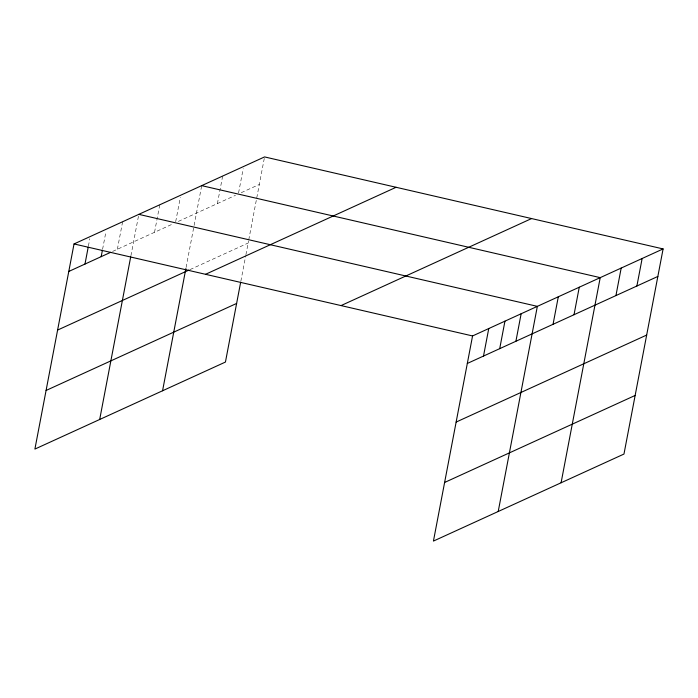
<?xml version="1.0" encoding="UTF-8"?>
<svg xmlns="http://www.w3.org/2000/svg" width="698" height="698" viewBox="0 0 698 698"><rect width="100%" height="100%" fill="white"/><g stroke="black" fill="none" stroke-linecap="round" stroke-linejoin="round"><path stroke-width="0.52" stroke-dasharray="3.49 2.62" d="M88.41 246.071L89.824 238.664M102.589 249.256L106.017 231.265M117.369 249.265L122.621 221.755M130.927 255.721L138.815 214.356M154.528 232.294L159.772 204.784M175.687 221.667L180.328 197.325M186.078 267.5L201.696 185.642M217.401 203.58L222.653 176.062M238.568 192.945L243.209 168.611M240.862 281.189L245.713 255.765M245.923 254.7L248.549 240.915M248.75 239.85L264.568 156.919M112.605 251.437L172.624 224.032M178.348 221.414L235.505 195.309M241.22 192.7L259.324 184.438M190.031 269.594L248.139 243.052"/><path stroke-width="1.05" d="M663.1 248.924L472.563 335.947L433.432 541.081L623.968 454.058L663.1 248.924L264.568 156.919L74.032 243.942L34.9 449.076L225.437 362.053L240.662 282.254M84.982 264.062L88.21 247.127M101.175 256.663L102.388 250.312M99.683 419.489L130.718 256.785M162.564 390.775L185.877 268.573M483.505 356.059L488.757 328.549M499.707 348.668L504.951 321.15M515.901 341.27L521.144 313.76M498.215 511.494L537.347 306.361L138.815 214.356M553.052 324.3L558.304 296.79M574.018 314.728L579.261 287.218M561.087 482.772L600.219 277.638L201.696 185.642M615.933 295.586L621.185 268.067M636.89 286.014L642.143 258.496M68.779 271.452L110.703 252.31M57.602 330.067L189.071 270.021M205.544 274.305L396.089 187.282M46.085 390.461L236.622 303.438M341.043 305.584L531.588 218.561M467.311 363.457L657.848 276.443M456.126 422.072L646.671 335.057M444.609 482.466L635.154 395.443M74.032 243.942L472.563 335.947"/></g></svg>
